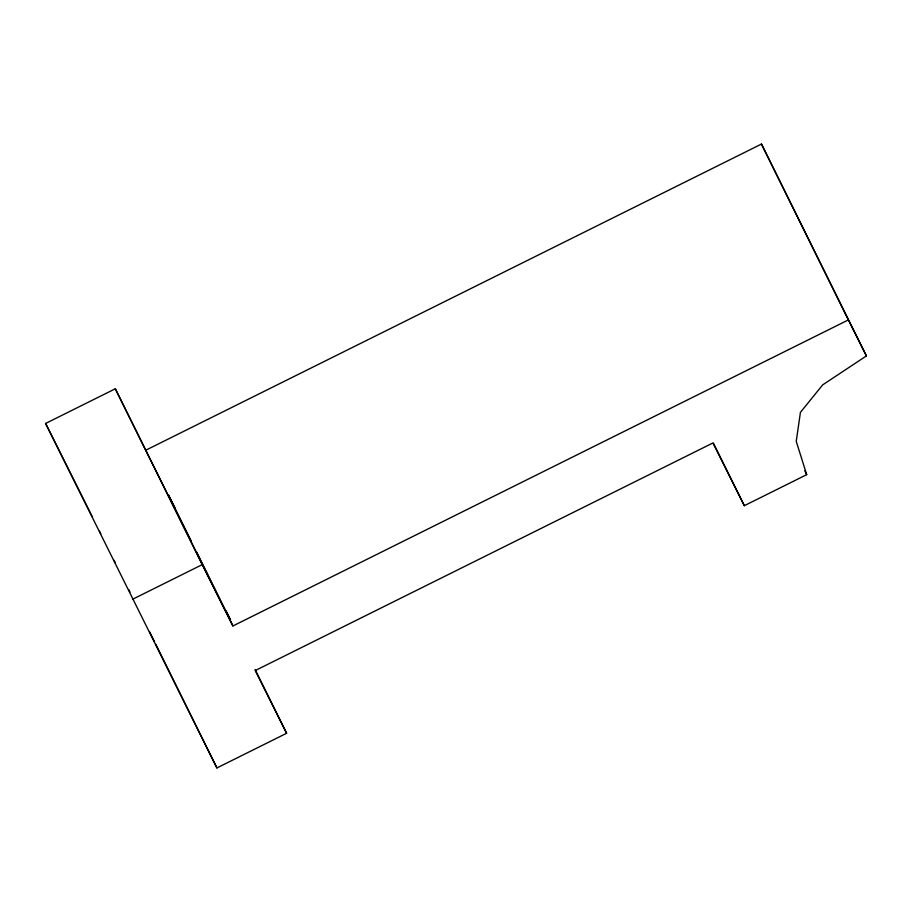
<?xml version="1.0" encoding="UTF-8"?>
<svg xmlns="http://www.w3.org/2000/svg" width="912" height="912" viewBox="0 0 912 912"><rect width="100%" height="100%" fill="white"/><g stroke="black" fill="none" stroke-linecap="round" stroke-linejoin="round"><path stroke-width="1.37" d="M866.4 355.919L822.681 384.875L800.428 412.372L796.233 441.317L806.698 474.662L744.329 505.681L712.933 442.97L255.235 670.559L286.619 733.271L216.908 767.938L45.6 423.453L115.311 388.786L232.913 625.963L848.377 319.918L866.4 355.919L761.463 144.062L146 450.106M132.514 599.309L202.225 564.642L232.913 625.963M175.229 508.497L168.321 494.703L190.996 540.577M45.6 423.453L92.557 517.275M99.533 531.217L100.81 533.759M114.137 560.378L115.402 562.921M128.729 589.54L129.994 592.082M761.463 144.062L848.377 319.918M804.806 470.843L806.698 474.662M713.458 443.232L744.329 505.681M226.165 610.937L230.565 619.852M255.132 669.556L286.619 733.271M196.661 552.045L230.041 619.59M115.311 388.786L202.225 564.642M149.522 631.583L154.561 641.774M155.815 644.328L216.908 767.938"/></g></svg>
